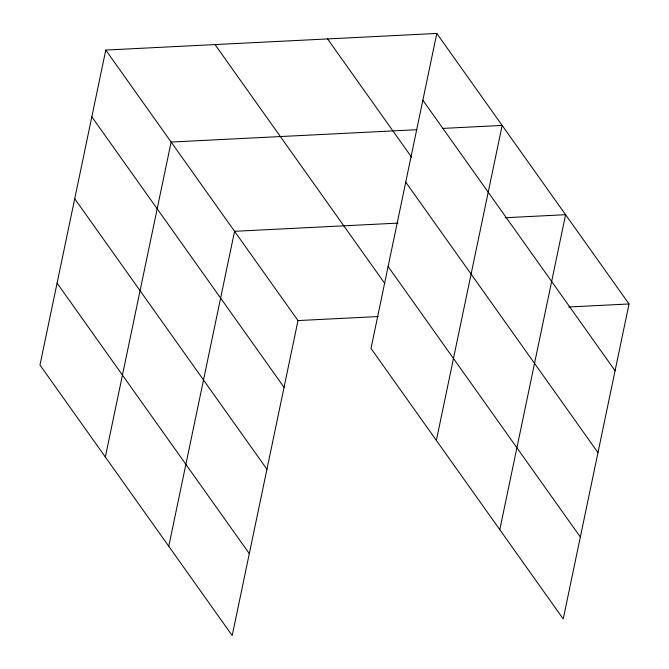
<?xml version="1.0" encoding="UTF-8"?>
<svg xmlns="http://www.w3.org/2000/svg" width="669" height="669" viewBox="0 0 669 669"><rect width="100%" height="100%" fill="white"/><g stroke="black" fill="none" stroke-linecap="round" stroke-linejoin="round"><path stroke-width="1" d="M105.777 50.058L39.973 365.031L232.202 635.55L297.998 320.576L105.777 50.058L436.798 33.45L629.027 303.969L563.223 618.942L371.002 348.424L436.798 33.45M105.334 457.011L171.13 142.037L416.846 129.711M168.764 546.28L234.568 231.307L397.996 223.103M436.355 440.403L502.16 125.429L442.853 128.398M499.793 529.672L565.589 214.699L505.254 217.726M297.998 320.576L378.11 316.554M568.683 306.996L629.027 303.969M422.85 100.225L615.079 370.743M327.559 38.927L411.644 157.265M405.74 182.127L597.969 452.645M388.112 266.513L580.332 537.031M215.017 44.58L384.884 283.639M91.829 116.832L284.049 387.351M74.719 198.735L266.939 469.253M57.082 283.121L249.311 553.639"/></g></svg>
